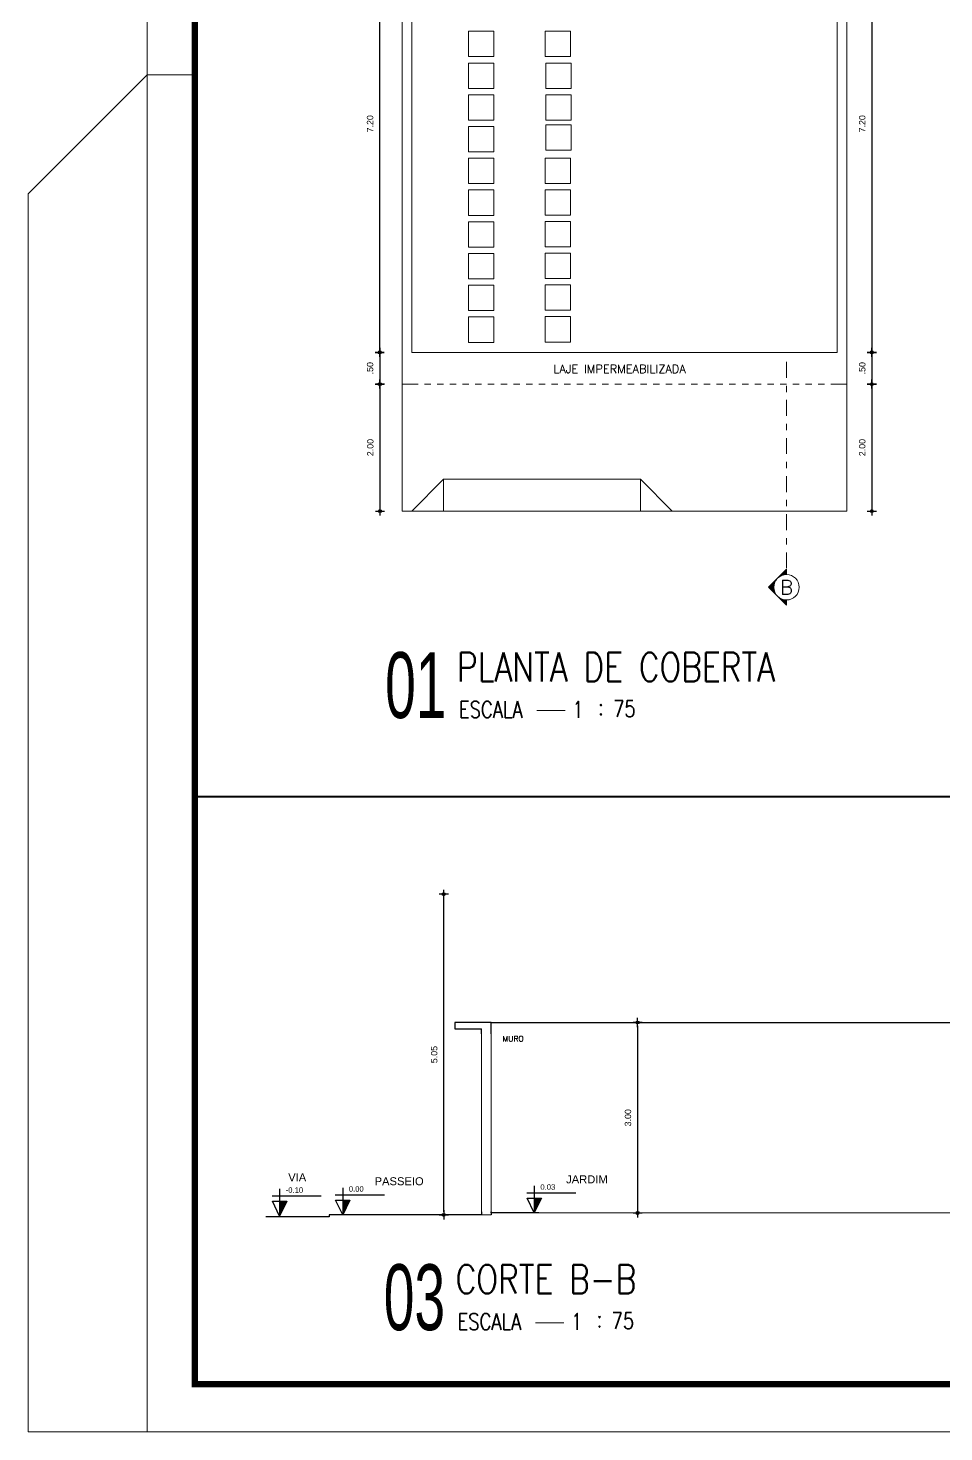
# Model space of a CAD drawing. Header units: millimetres. Extents: x 1345 to 2117, y 1214 to 1365.
# Drawn here: x 1847.94 to 1862.36, y 1251.49 to 1273.6 of the extents above; entities that cross this region are included whole.
import ezdxf
from ezdxf.enums import TextEntityAlignment as Align

# ---------------------------------------------------------------- set-up
doc = ezdxf.new("R2010")
doc.units = ezdxf.units.MM
doc.header["$LTSCALE"] = 0.5
doc.linetypes.add('DASHDOT', pattern=[1, 0.5, -0.25, 0, -0.25])
doc.linetypes.add('HIDDEN2', pattern=[0.1875, 0.125, -0.0625])
for name, color, linetype in [('02', 2, 'Continuous'), ('08', 8, 'Continuous'), ('DIVERSOS', 4, 'Continuous'), ('HACH', 8, 'Continuous'), ('LINHAS PROJEÇÃO', 1, 'DASHDOT'), ('PAGPISO', 8, 'Continuous'), ('parede', 2, 'Continuous'), ('PISO', 8, 'Continuous'), ('Símbolos_Gráficos', 1, 'Continuous'), ('texto pequeno', 3, 'Continuous'), ('TEXTO2', 3, 'Continuous'), ('TXT_0', 7, 'Continuous')]:
    doc.layers.add(name, color=color, linetype=linetype)
for name, color, linetype, lineweight in [('E-TXT-G', 3, 'Continuous', 30), ('E-TXT-W', 7, 'Continuous', 15), ('E-TXT-Y', 2, 'Continuous', 40)]:
    doc.layers.add(name, color=color, linetype=linetype, lineweight=lineweight)
doc.styles.add('ADITIVOCAD', font='ROMANS.shx')
doc.styles.add('r140', font='romans.shx')
doc.styles.add('REG140', font='romans.shx', dxfattribs={"width": 0.8, "height": 0.35})
doc.styles.add('REG80', font='romans.shx', dxfattribs={"width": 0.8, "height": 0.1})
doc.styles.add('SANSSERIF', font='sas_____.pfb', dxfattribs={"height": 1})
doc.styles.add('SANSSERIF2', font='sanssb__.ttf', dxfattribs={"width": 0.8})
doc.styles.get("Standard").update_dxf_attribs({"font": 'arial.ttf'})
doc.dimstyles.new('ESCALA50', dxfattribs={"dimtxt": 0.1, "dimasz": 0.05, "dimexe": 0.18, "dimexo": 0.06, "dimgap": 0.1, "dimtad": 1, "dimzin": 4, "dimdsep": 46, "dimtxsty": 'Standard', "dimblk": 'BOLA', "dimcen": -0.06, "dimse1": 1, "dimse2": 1, "dimclrd": 7, "dimclrt": 7, "dimadec": 0, "dimazin": 0, "dimtfac": 1, "dimtix": 1, "dimtmove": 0, "dimatfit": 3, "dimldrblk": 'BOLA', "dimfxl": 0, "dimtolj": 1, "dimtzin": 4, "dimarcsym": 0})

# ---------------------------------------------------------------- blocks, each defined once
blk = doc.blocks.new('BOLA')
for p, q in [((-1.44, 0), (1.44, 0)), ((0, -1.44), (0, 1.44))]:
    blk.add_line(p, q)
blk.add_circle((0, 0), 0.452)
blk = doc.blocks.new('*D111')
at = {"layer": 'Defpoints', "color": 0, "transparency": 16777216}
for p in [(1853.983, 1268.495), (1853.478, 1267.995), (1853.983, 1267.995)]:
    blk.add_point(p, dxfattribs=at)
at = {"layer": 'DIVERSOS', "color": 7, "lineweight": -2, "transparency": 16777216}
blk.add_line((1853.478, 1268.445), (1853.478, 1268.045), dxfattribs=at)
at = {"layer": 'DIVERSOS', "color": 7, "lineweight": -2, "transparency": 16777216, "xscale": 0.05, "yscale": 0.05, "zscale": 0.05}
for p, rotation in [((1853.478, 1268.495), 90), ((1853.478, 1267.995), 270)]:
    blk.add_blockref('BOLA', p, dxfattribs=dict(at, rotation=rotation))
at = {"layer": 'DIVERSOS', "color": 7, "lineweight": 18, "transparency": 16777216, "insert": (1853.327, 1268.245), "char_height": 0.1, "attachment_point": 5, "rotation": 90}
blk.add_mtext('\\A1;.50', dxfattribs=at)
blk = doc.blocks.new('*D112')
at = {"layer": 'Defpoints', "color": 0, "transparency": 16777216}
for p in [(1853.478, 1275.695), (1856.556, 1275.695), (1857.333, 1268.495)]:
    blk.add_point(p, dxfattribs=at)
at = {"layer": 'DIVERSOS', "color": 7, "lineweight": -2, "transparency": 16777216}
blk.add_line((1853.478, 1268.545), (1853.478, 1275.645), dxfattribs=at)
at = {"layer": 'DIVERSOS', "color": 7, "lineweight": -2, "transparency": 16777216, "xscale": 0.05, "yscale": 0.05, "zscale": 0.05}
for p, rotation in [((1853.478, 1275.695), 90), ((1853.478, 1268.495), 270)]:
    blk.add_blockref('BOLA', p, dxfattribs=dict(at, rotation=rotation))
at = {"layer": 'DIVERSOS', "color": 7, "lineweight": 18, "transparency": 16777216, "insert": (1853.327, 1272.095), "char_height": 0.1, "attachment_point": 5, "rotation": 90}
blk.add_mtext('\\A1;7.20', dxfattribs=at)
blk = doc.blocks.new('IND_DES')
at = {"layer": 'E-TXT-W'}
blk.add_line((0.0269, -0.2428), (0.1984, -0.2428), dxfattribs=at)
at = {"layer": 'E-TXT-G', "style": 'REG80', "width": 0.8}
for s, p in [('ESCALA', (-0.4463, -0.2864)), ('1', (0.2426, -0.2864)), (':', (0.3988, -0.2706))]:
    blk.add_text(s, height=0.1, dxfattribs=at).set_placement(p)
blk.add_attdef('ESCALA', (0.4897, -0.2812), '', height=0.1, dxfattribs=at)
at = {"layer": 'E-TXT-W', "style": 'SANSSERIF2', "width": 0.6}
blk.add_attdef('00', text='', height=0.4, dxfattribs=at).set_placement((-0.7083, -0.2881), align=Align.CENTER)
at = {"layer": 'E-TXT-Y', "style": 'REG140', "width": 0.8}
for tag, p in [('PROJETO', (-0.4563, 0.1829)), ('DESENHO', (-0.4582, -0.0658))]:
    blk.add_attdef(tag, p, '', height=0.175, dxfattribs=at)
blk = doc.blocks.new('*D131')
at = {"color": 7, "linetype": 'ByBlock', "lineweight": -2, "transparency": 16777216}
blk.add_line((1853.482, 1267.945), (1853.482, 1266.045), dxfattribs=at)
at = {"layer": 'Defpoints', "color": 0, "linetype": 'ByBlock', "transparency": 16777216}
for p in [(1853.833, 1267.995), (1853.482, 1265.995), (1853.833, 1265.995)]:
    blk.add_point(p, dxfattribs=at)
at = {"color": 7, "linetype": 'ByBlock', "lineweight": -2, "transparency": 16777216, "xscale": 0.05, "yscale": 0.05, "zscale": 0.05}
for p, rotation in [((1853.482, 1267.995), 90), ((1853.482, 1265.995), 270)]:
    blk.add_blockref('BOLA', p, dxfattribs=dict(at, rotation=rotation))
at = {"color": 7, "linetype": 'ByBlock', "transparency": 16777216, "insert": (1853.331, 1266.995), "char_height": 0.1, "attachment_point": 5, "rotation": 90}
blk.add_mtext('\\A1;2.00', dxfattribs=at)
blk = doc.blocks.new('*D95')
at = {"color": 7, "linetype": 'ByBlock', "lineweight": -2, "transparency": 16777216}
blk.add_line((1861.228, 1275.645), (1861.228, 1268.545), dxfattribs=at)
at = {"layer": 'Defpoints', "color": 0, "linetype": 'ByBlock', "transparency": 16777216}
for p in [(1860.833, 1275.695), (1860.683, 1268.495), (1861.228, 1268.495)]:
    blk.add_point(p, dxfattribs=at)
at = {"color": 7, "linetype": 'ByBlock', "lineweight": -2, "transparency": 16777216, "xscale": 0.05, "yscale": 0.05, "zscale": 0.05}
for p, rotation in [((1861.228, 1275.695), 90), ((1861.228, 1268.495), 270)]:
    blk.add_blockref('BOLA', p, dxfattribs=dict(at, rotation=rotation))
at = {"color": 7, "linetype": 'ByBlock', "transparency": 16777216, "insert": (1861.077, 1272.095), "char_height": 0.1, "attachment_point": 5, "rotation": 90}
blk.add_mtext('\\A1;7.20', dxfattribs=at)
blk = doc.blocks.new('*D142')
at = {"color": 7, "linetype": 'ByBlock', "lineweight": -2, "transparency": 16777216}
blk.add_line((1861.228, 1268.445), (1861.228, 1268.045), dxfattribs=at)
at = {"layer": 'Defpoints', "color": 0, "linetype": 'ByBlock', "transparency": 16777216}
for p in [(1860.683, 1268.495), (1860.833, 1267.995), (1861.228, 1267.995)]:
    blk.add_point(p, dxfattribs=at)
at = {"color": 7, "linetype": 'ByBlock', "lineweight": -2, "transparency": 16777216, "xscale": 0.05, "yscale": 0.05, "zscale": 0.05}
for p, rotation in [((1861.228, 1268.495), 90), ((1861.228, 1267.995), 270)]:
    blk.add_blockref('BOLA', p, dxfattribs=dict(at, rotation=rotation))
at = {"color": 7, "linetype": 'ByBlock', "transparency": 16777216, "insert": (1861.077, 1268.245), "char_height": 0.1, "attachment_point": 5, "rotation": 90}
blk.add_mtext('\\A1;.50', dxfattribs=at)
blk = doc.blocks.new('*D143')
at = {"color": 7, "linetype": 'ByBlock', "lineweight": -2, "transparency": 16777216}
blk.add_line((1861.228, 1267.945), (1861.228, 1266.045), dxfattribs=at)
at = {"layer": 'Defpoints', "color": 0, "linetype": 'ByBlock', "transparency": 16777216}
for p in [(1860.833, 1267.995), (1860.833, 1265.995), (1861.228, 1265.995)]:
    blk.add_point(p, dxfattribs=at)
at = {"color": 7, "linetype": 'ByBlock', "lineweight": -2, "transparency": 16777216, "xscale": 0.05, "yscale": 0.05, "zscale": 0.05}
for p, rotation in [((1861.228, 1267.995), 90), ((1861.228, 1265.995), 270)]:
    blk.add_blockref('BOLA', p, dxfattribs=dict(at, rotation=rotation))
at = {"color": 7, "linetype": 'ByBlock', "transparency": 16777216, "insert": (1861.077, 1266.995), "char_height": 0.1, "attachment_point": 5, "rotation": 90}
blk.add_mtext('\\A1;2.00', dxfattribs=at)
blk = doc.blocks.new('Adc_nivelelev')
blk.add_hatch(color=256).paths.add_polyline_path([(0, 0), (0.131, 0.271), (0, 0.271)])
for p, q in [((-0.138, 0.368), (0.76, 0.368)), ((0, 0.495), (0, 0))]:
    blk.add_line(p, q)
blk.add_lwpolyline([(-0.131, 0.271), (0.131, 0.271), (0, 0)], close=True)
at = {"flags": 8}
blk.add_attdef('NIVEL', (0.111, 0.424), '', height=0.1, dxfattribs=at)
blk = doc.blocks.new('*D96')
at = {"layer": 'Defpoints', "color": 0, "transparency": 16777216}
for p in [(1854.487, 1259.96), (1854.487, 1259.96), (1854.487, 1254.91)]:
    blk.add_point(p, dxfattribs=at)
at = {"layer": 'DIVERSOS', "color": 7, "lineweight": -2, "transparency": 16777216}
blk.add_line((1854.487, 1254.96), (1854.487, 1259.91), dxfattribs=at)
at = {"layer": 'DIVERSOS', "color": 7, "lineweight": -2, "transparency": 16777216, "xscale": 0.05, "yscale": 0.05, "zscale": 0.05}
for p, rotation in [((1854.487, 1259.96), 90), ((1854.487, 1254.91), 270)]:
    blk.add_blockref('BOLA', p, dxfattribs=dict(at, rotation=rotation))
at = {"layer": 'DIVERSOS', "color": 7, "lineweight": 18, "transparency": 16777216, "insert": (1854.336, 1257.435), "char_height": 0.1, "attachment_point": 5, "rotation": 90}
blk.add_mtext('\\A1;5.05', dxfattribs=at)
blk = doc.blocks.new('*D152')
at = {"color": 7, "linetype": 'ByBlock', "lineweight": -2, "transparency": 16777216}
blk.add_line((1857.539, 1257.89), (1857.539, 1254.99), dxfattribs=at)
at = {"layer": 'Defpoints', "color": 0, "linetype": 'ByBlock', "transparency": 16777216}
for p in [(1855.233, 1257.94), (1855.233, 1254.94), (1857.539, 1254.94)]:
    blk.add_point(p, dxfattribs=at)
at = {"color": 7, "linetype": 'ByBlock', "lineweight": -2, "transparency": 16777216, "xscale": 0.05, "yscale": 0.05, "zscale": 0.05}
for p, rotation in [((1857.539, 1257.94), 90), ((1857.539, 1254.94), 270)]:
    blk.add_blockref('BOLA', p, dxfattribs=dict(at, rotation=rotation))
at = {"color": 7, "linetype": 'ByBlock', "transparency": 16777216, "insert": (1857.388, 1256.44), "char_height": 0.1, "attachment_point": 5, "rotation": 90}
blk.add_mtext('\\A1;3.00', dxfattribs=at)

msp = doc.modelspace()

# ---------------------------------------------------------------- hatches: boundary and pattern name
at = {"layer": 'PAGPISO', "lineweight": 18}
h = msp.add_hatch(dxfattribs=at)
h.set_pattern_fill('ANSI31', color=256, scale=0.0032, angle=450, style=0)
h.set_pattern_definition([(225, (1859.600507, 1265.077562), (-0.0071842, 0.0071842), [])])
h.paths.add_polyline_path([(1859.742, 1264.653), (1859.601, 1264.795), (1859.742, 1264.936, 0.414214)])
h.paths.add_polyline_path([(1859.883, 1264.512), (1859.742, 1264.653, 0.198912), (1859.883, 1264.594)])
h.paths.add_polyline_path([(1859.883, 1264.995, 0.198912), (1859.742, 1264.936), (1859.883, 1265.078)])

# ---------------------------------------------------------------- linework, layer by layer
at = {"color": 2, "linetype": 'ByBlock'}
for p, q in [((1855.233, 1257.94), (1854.659, 1257.94)), ((1854.659, 1257.94), (1854.659, 1257.84)), ((1855.233, 1257.909), (1855.233, 1257.94)), ((1855.233, 1257.76), (1855.233, 1257.909)), ((1854.659, 1257.84), (1855.083, 1257.84)), ((1855.083, 1257.76), (1855.083, 1257.84)), ((1852.683, 1254.88), (1851.683, 1254.88)), ((1855.083, 1254.91), (1852.683, 1254.91)), ((1852.683, 1254.91), (1852.683, 1254.88)), ((1855.083, 1254.96), (1855.083, 1254.91)), ((1855.233, 1254.94), (1855.233, 1254.96)), ((1855.233, 1254.96), (1855.233, 1254.94)), ((1855.983, 1254.94), (1855.233, 1254.94)), ((1855.233, 1254.94), (1855.233, 1254.94)), ((1855.233, 1254.94), (1855.233, 1254.91))]:
    msp.add_line(p, q, dxfattribs=at)
at = {"color": 8, "linetype": 'ByBlock'}
for p, q in [((1855.233, 1257.94), (1856.133, 1257.94)), ((1856.133, 1257.94), (1862.711, 1257.94)), ((1855.233, 1254.91), (1855.233, 1254.91))]:
    msp.add_line(p, q, dxfattribs=at)
at = {"layer": '02', "lineweight": 18}
for points in [[(1849.817, 1251.492), (1911.017, 1251.492), (1911.017, 1296.042), (1849.817, 1296.042)], [(1850.567, 1295.292), (1863.803, 1295.292), (1863.803, 1261.503), (1850.567, 1261.503)], [(1850.567, 1252.242), (1881.546, 1252.242), (1881.546, 1261.489), (1850.567, 1261.489)], [(1850.567, 1252.242), (1881.546, 1252.242), (1881.546, 1261.489), (1850.567, 1261.489)]]:
    msp.add_lwpolyline(points, close=True, dxfattribs=at)
at = {"layer": '02', "lineweight": 18, "const_width": 0.1}
msp.add_lwpolyline([(1850.567, 1252.242), (1910.267, 1252.242), (1910.267, 1295.292), (1850.567, 1295.292)], close=True, dxfattribs=at)
at = {"layer": '02', "lineweight": 18}
msp.add_lwpolyline([(1849.817, 1251.492), (1847.942, 1251.492), (1847.942, 1270.992), (1849.817, 1272.867), (1850.567, 1272.867)], dxfattribs=at)
at = {"layer": '08', "color": 4, "linetype": 'HIDDEN2', "lineweight": 18, "ltscale": 0.2}
msp.add_line((1853.983, 1267.995), (1860.683, 1267.995), dxfattribs=at)
at = {"layer": '08', "lineweight": 18}
for p, q in [((1854.483, 1266.495), (1854.483, 1265.995)), ((1857.583, 1266.495), (1857.583, 1265.995))]:
    msp.add_line(p, q, dxfattribs=at)
for points in [[(1854.874, 1273.152), (1854.874, 1273.552), (1855.274, 1273.552), (1855.274, 1273.152)], [(1854.874, 1273.152), (1854.874, 1273.552), (1855.274, 1273.552), (1855.274, 1273.152)], [(1856.485, 1273.152), (1856.485, 1273.552), (1856.085, 1273.552), (1856.085, 1273.152)], [(1854.874, 1272.652), (1854.874, 1273.052), (1855.274, 1273.052), (1855.274, 1272.652)], [(1856.492, 1272.652), (1856.492, 1273.052), (1856.092, 1273.052), (1856.092, 1272.652)], [(1854.874, 1272.152), (1854.874, 1272.552), (1855.274, 1272.552), (1855.274, 1272.152)], [(1856.492, 1272.152), (1856.492, 1272.552), (1856.092, 1272.552), (1856.092, 1272.152)], [(1854.874, 1271.652), (1854.874, 1272.052), (1855.274, 1272.052), (1855.274, 1271.652)], [(1856.492, 1271.679), (1856.492, 1272.079), (1856.092, 1272.079), (1856.092, 1271.679)], [(1854.874, 1271.152), (1854.874, 1271.552), (1855.274, 1271.552), (1855.274, 1271.152)], [(1856.485, 1271.152), (1856.485, 1271.552), (1856.085, 1271.552), (1856.085, 1271.152)], [(1854.874, 1270.652), (1854.874, 1271.052), (1855.274, 1271.052), (1855.274, 1270.652)], [(1856.485, 1270.657), (1856.485, 1271.057), (1856.085, 1271.057), (1856.085, 1270.657)], [(1854.874, 1270.152), (1854.874, 1270.552), (1855.274, 1270.552), (1855.274, 1270.152)], [(1856.485, 1270.157), (1856.485, 1270.557), (1856.085, 1270.557), (1856.085, 1270.157)], [(1854.874, 1269.652), (1854.874, 1270.052), (1855.274, 1270.052), (1855.274, 1269.652)], [(1856.485, 1269.657), (1856.485, 1270.057), (1856.085, 1270.057), (1856.085, 1269.657)], [(1854.874, 1269.152), (1854.874, 1269.552), (1855.274, 1269.552), (1855.274, 1269.152)], [(1856.485, 1269.157), (1856.485, 1269.557), (1856.085, 1269.557), (1856.085, 1269.157)], [(1854.874, 1268.652), (1854.874, 1269.052), (1855.274, 1269.052), (1855.274, 1268.652)], [(1856.485, 1268.657), (1856.485, 1269.057), (1856.085, 1269.057), (1856.085, 1268.657)]]:
    msp.add_lwpolyline(points, close=True, dxfattribs=at)
msp.add_lwpolyline([(1853.983, 1265.995), (1854.483, 1266.495), (1857.583, 1266.495), (1858.083, 1265.995)], dxfattribs=at)
at = {"layer": 'DIVERSOS', "lineweight": 18}
for p, q in [((1853.833, 1267.995), (1853.833, 1290.595)), ((1853.983, 1268.495), (1853.983, 1290.595)), ((1860.683, 1275.695), (1860.683, 1268.495)), ((1860.833, 1275.695), (1860.833, 1267.995)), ((1860.683, 1268.495), (1853.983, 1268.495)), ((1853.833, 1267.995), (1853.983, 1267.995)), ((1860.683, 1267.995), (1860.833, 1267.995))]:
    msp.add_line(p, q, dxfattribs=at)
at = {"layer": 'LINHAS PROJEÇÃO', "lineweight": 18}
msp.add_line((1859.883, 1268.345), (1859.883, 1265.078), dxfattribs=at)
at = {"layer": 'parede', "lineweight": 18}
for p, q in [((1855.083, 1257.76), (1855.083, 1254.96)), ((1855.233, 1257.76), (1855.233, 1254.96)), ((1855.233, 1254.91), (1855.083, 1254.91)), ((1855.983, 1254.94), (1863.633, 1254.94))]:
    msp.add_line(p, q, dxfattribs=at)
at = {"layer": 'PISO', "lineweight": 18}
for p, q in [((1853.833, 1267.995), (1853.833, 1265.995)), ((1860.833, 1267.995), (1860.833, 1265.995)), ((1860.833, 1265.995), (1853.833, 1265.995))]:
    msp.add_line(p, q, dxfattribs=at)
at = {"layer": 'Símbolos_Gráficos', "color": 3, "lineweight": 18}
for p, q in [((1859.883, 1265.078), (1859.601, 1264.795)), ((1859.883, 1264.995), (1859.883, 1265.078)), ((1859.601, 1264.795), (1859.883, 1264.512)), ((1859.883, 1264.594), (1859.883, 1264.512))]:
    msp.add_line(p, q, dxfattribs=at)
msp.add_circle((1859.883, 1264.795), 0.2, dxfattribs=at)

# ---------------------------------------------------------------- block references
at = {"lineweight": 18}
ref = msp.add_blockref('IND_DES', (1855.883, 1263.483), dxfattribs=dict(at, xscale=2.591993519999988, yscale=2.591993519999988, zscale=2.591993519999988))
ref.add_attrib('00', '01', dxfattribs={"layer": 'E-TXT-W', "height": 1.0368, "style": 'SANSSERIF', "width": 0.6}).set_placement((1854.047, 1262.736), align=Align.CENTER)
ref.add_attrib('DESENHO', 'PLANTA DE COBERTA', (1854.696, 1263.312), dxfattribs={"layer": 'E-TXT-Y', "height": 0.4536, "style": 'REG140', "width": 0.8})
ref.add_attrib('ESCALA', '75', (1857.153, 1262.754), dxfattribs={"layer": 'E-TXT-G', "height": 0.2592, "style": 'REG80', "width": 0.8})
ref = msp.add_blockref('IND_DES', (1855.861, 1253.842), dxfattribs=dict(at, xscale=2.591993519999988, yscale=2.591993519999988, zscale=2.591993519999988))
ref.add_attrib('00', '03', dxfattribs={"layer": 'E-TXT-W', "height": 1.0368, "style": 'SANSSERIF', "width": 0.6}).set_placement((1854.025, 1253.095), align=Align.CENTER)
ref.add_attrib('DESENHO', 'CORTE B-B', (1854.673, 1253.671), dxfattribs={"layer": 'E-TXT-Y', "height": 0.4536, "style": 'REG140', "width": 0.8})
ref.add_attrib('ESCALA', '75', (1857.13, 1253.113), dxfattribs={"layer": 'E-TXT-G', "height": 0.2592, "style": 'REG80', "width": 0.8})
at = {"layer": 'TXT_0', "lineweight": 18}
ref = msp.add_blockref('Adc_nivelelev', (1851.902, 1254.892), dxfattribs=dict(at, xscale=0.8626357221426701, yscale=0.8626357221426701, zscale=0.8626357221426701))
ref.add_attrib('NIVEL', '-0.10', (1851.998, 1255.257), dxfattribs={"height": 0.0863, "flags": 8})
ref = msp.add_blockref('Adc_nivelelev', (1852.896, 1254.91), dxfattribs=dict(at, xscale=0.8626357221426701, yscale=0.8626357221426701, zscale=0.8626357221426701))
ref.add_attrib('NIVEL', '0.00', (1852.992, 1255.276), dxfattribs={"height": 0.0863, "flags": 8})
ref = msp.add_blockref('Adc_nivelelev', (1855.912, 1254.94), dxfattribs=dict(at, xscale=0.8626357221426701, yscale=0.8626357221426701, zscale=0.8626357221426701))
ref.add_attrib('NIVEL', '0.03', (1856.008, 1255.306), dxfattribs={"height": 0.0863, "flags": 8})

# ---------------------------------------------------------------- texts
at = {"layer": 'HACH', "lineweight": 18, "style": 'ADITIVOCAD'}
msp.add_text('MURO', height=0.0875, dxfattribs=at).set_placement((1855.412, 1257.64))
at = {"layer": 'LINHAS PROJEÇÃO', "lineweight": 18, "style": 'r140'}
msp.add_text('B', height=0.224, dxfattribs=at).set_placement((1859.883, 1264.795), align=Align.MIDDLE)
at = {"layer": 'texto pequeno', "lineweight": 18, "style": 'SANSSERIF'}
for s, p in [('VIA', (1852.038, 1255.438)), ('PASSEIO', (1853.398, 1255.377)), ('JARDIM', (1856.414, 1255.407))]:
    msp.add_text(s, height=0.126, dxfattribs=at).set_placement(p)
at = {"layer": 'TEXTO2', "lineweight": 18, "ltscale": 0.4, "style": 'ADITIVOCAD'}
msp.add_text('LAJE IMPERMEABILIZADA', height=0.13122, dxfattribs=at).set_placement((1856.211, 1268.169))

# ---------------------------------------------------------------- dimensions: what is measured, and where the dimension line sits
at = {"color": 8, "linetype": 'ByBlock'}
dim = msp.add_linear_dim(base=(1861.228, 1268.495), p1=(1860.833, 1275.695), p2=(1860.683, 1268.495), angle=90, dimstyle='ESCALA50', dxfattribs=at)
dim.commit()
dim.dimension.update_dxf_attribs({"geometry": '*D95', "text_midpoint": (1861.077, 1272.095)})
for base, p1, p2, picture, middle in [((1861.228, 1267.995), (1860.683, 1268.495), (1860.833, 1267.995), '*D142', (1861.077, 1268.245)), ((1861.228, 1265.995), (1860.833, 1267.995), (1860.833, 1265.995), '*D143', (1861.077, 1266.995))]:
    dim = msp.add_linear_dim(base=base, p1=p1, p2=p2, angle=90, dimstyle='ESCALA50', override={"dimtmove": 1}, dxfattribs=at)
    dim.commit()
    dim.dimension.update_dxf_attribs({"geometry": picture, "text_midpoint": middle})
at = {"color": 2, "linetype": 'ByBlock'}
for base, p1, p2, picture, middle in [((1853.482, 1265.995), (1853.833, 1267.995), (1853.833, 1265.995), '*D131', (1853.331, 1266.995)), ((1857.539, 1254.94), (1855.233, 1257.94), (1855.233, 1254.94), '*D152', (1857.388, 1256.44))]:
    dim = msp.add_linear_dim(base=base, p1=p1, p2=p2, angle=90, dimstyle='ESCALA50', dxfattribs=at)
    dim.commit()
    dim.dimension.update_dxf_attribs({"geometry": picture, "text_midpoint": middle})
at = {"layer": 'DIVERSOS', "lineweight": 18}
for base, p1, p2, picture, middle in [((1853.478, 1275.695), (1857.333, 1268.495), (1856.556, 1275.695), '*D112', (1853.327, 1272.095)), ((1853.478, 1267.995), (1853.983, 1268.495), (1853.983, 1267.995), '*D111', (1853.327, 1268.245)), ((1854.487, 1259.96), (1854.487, 1254.91), (1854.487, 1259.96), '*D96', (1854.336, 1257.435))]:
    dim = msp.add_linear_dim(base=base, p1=p1, p2=p2, angle=90, dimstyle='ESCALA50', dxfattribs=at)
    dim.commit()
    dim.dimension.update_dxf_attribs({"geometry": picture, "text_midpoint": middle})

doc.saveas('drawing.dxf')
